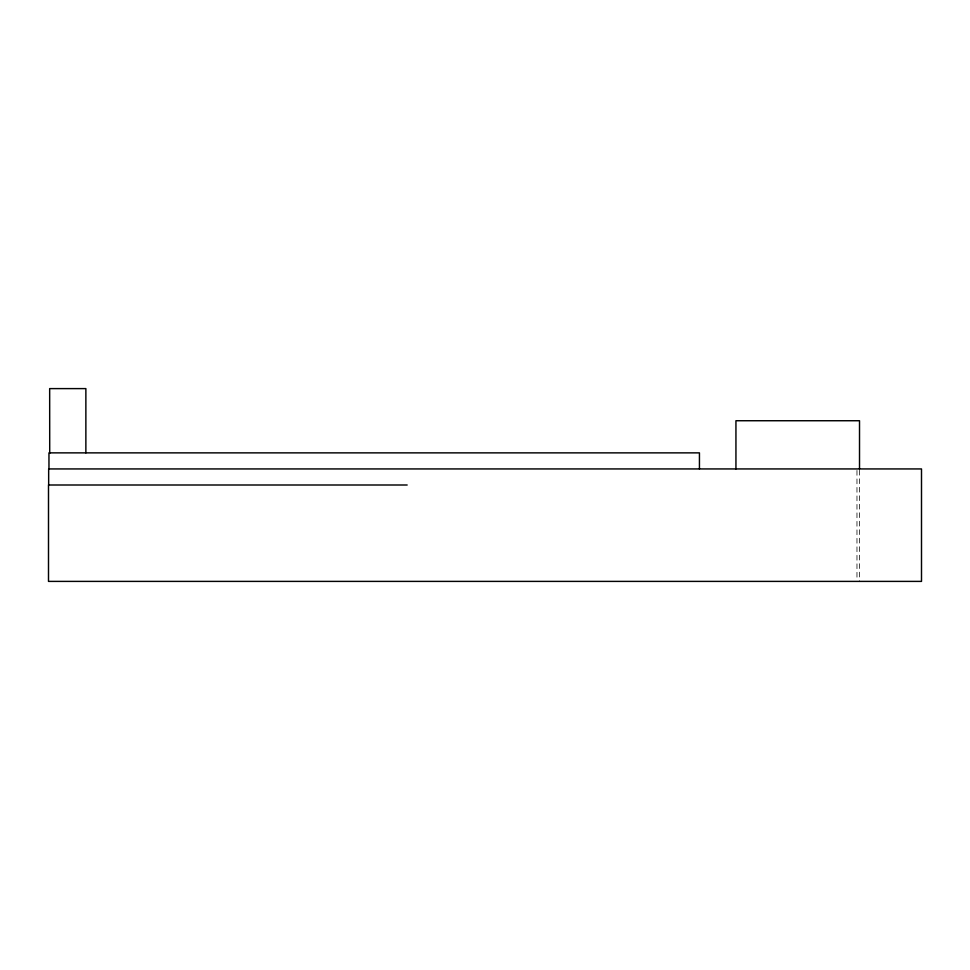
<?xml version="1.0" encoding="UTF-8"?>
<svg xmlns="http://www.w3.org/2000/svg" width="970" height="970" viewBox="0 0 970 970"><rect width="100%" height="100%" fill="white"/><g stroke="black" fill="none" stroke-linecap="round" stroke-linejoin="round"><path stroke-width="0.73" stroke-dasharray="4.85 3.64" d="M859.517 470.28L859.481 581.394M856.971 470.438L856.971 579.902"/><path stroke-width="1.45" d="M407.17 485L48.5 485L48.5 581.394L921.5 581.394L921.5 468.934L48.658 468.934L48.658 485M859.517 468.789L859.517 420.737L735.939 420.737L735.939 468.934M699.443 468.934L699.443 452.869L48.961 452.869L48.961 468.934M85.869 452.869L85.869 388.606L49.664 388.606L49.712 453.366"/></g></svg>
